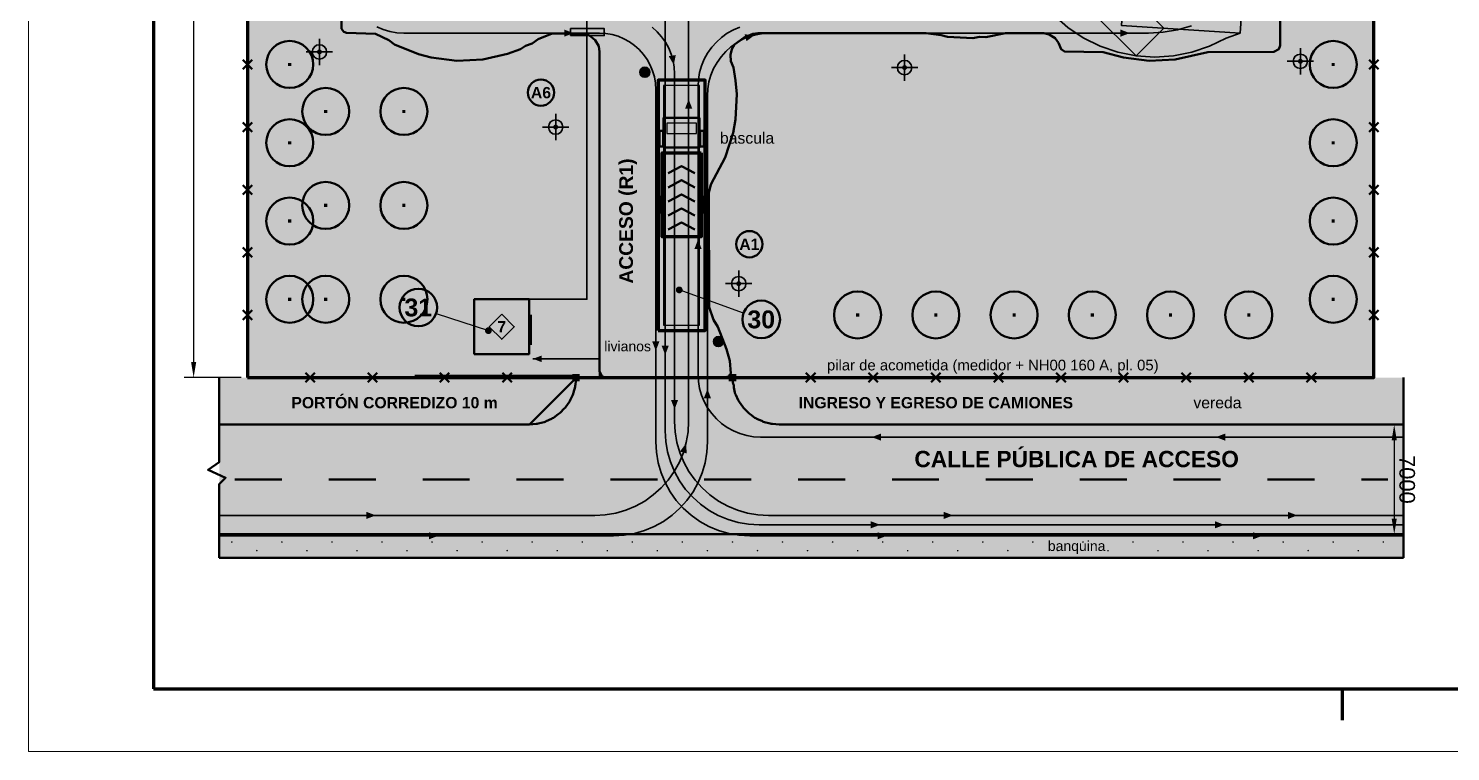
# Model space of a CAD drawing. Header units: millimetres. Extents: x 0 to 420, y 0 to 297.
# Drawn here: x 0 to 227.2, y 0 to 115.4 of the extents above; entities that cross this region are included whole.
import ezdxf
from ezdxf.enums import TextEntityAlignment as Align

# ---------------------------------------------------------------- set-up
doc = ezdxf.new("R2010")
doc.units = ezdxf.units.MM
doc.header["$LTSCALE"] = 0.5
for name, color, linetype, lineweight in [('CONTORNO', 7, 'CONTINUOUS', 50), ('COTAS', 7, 'CONTINUOUS', 25), ('FINO', 7, 'CONTINUOUS', 25), ('HOJA', 8, 'CONTINUOUS', 13), ('RECUADRO', 7, 'CONTINUOUS', 70), ('RELLENO', 9, 'CONTINUOUS', 13), ('TEXTO', 7, 'CONTINUOUS', 25)]:
    doc.layers.add(name, color=color, linetype=linetype, lineweight=lineweight)
doc.styles.add('NEGRITA', font='arialbd.ttf')
doc.styles.get("Standard").update_dxf_attribs({"font": 'arial.ttf'})
doc.dimstyles.new('IRAM', dxfattribs={"dimtxt": 2.5, "dimasz": 2.5, "dimexe": 1.5, "dimexo": 1, "dimgap": 0.8, "dimtad": 1, "dimdec": 1, "dimtxsty": 'Standard', "dimcen": 2.5, "dimazin": 3, "dimtfac": 1, "dimtmove": 0, "dimatfit": 3})

msp = doc.modelspace()

# ---------------------------------------------------------------- hatches: boundary and pattern name
at = {"layer": 'CONTORNO'}
h = msp.add_hatch(color=7, dxfattribs=at)
edge = h.paths.add_edge_path()
edge.add_arc((46.5, 111.7), 0.4, 0, 360)
h = msp.add_hatch(color=7, dxfattribs=at)
edge = h.paths.add_edge_path()
edge.add_arc((140, 109.2), 0.4, 0, 360)
h = msp.add_hatch(color=7, dxfattribs=at)
edge = h.paths.add_edge_path()
edge.add_arc((203.25, 110.2), 0.4, 0, 360)
h = msp.add_hatch(color=7, dxfattribs=at)
edge = h.paths.add_edge_path()
edge.add_arc((84.25, 99.7), 0.4, 0, 360)
h = msp.add_hatch(color=7, dxfattribs=at)
edge = h.paths.add_edge_path()
edge.add_arc((113.5, 74.7), 0.4, 0, 360)
at = {"layer": 'COTAS', "true_color": 0xde8400}
for points in [[(87.11161, 114.7), (85.61161, 115.27), (85.61161, 114.13)], [(116.02832, 114.37827), (114.42915, 114.51074), (114.74474, 113.4153)], [(176.00069, 114.7), (174.50069, 115.27), (174.50069, 114.13)], [(100.25, 63.96814), (100.82, 65.46814), (99.68, 65.46814)], [(108.5, 57.90041), (107.93, 56.40041), (109.07, 56.40041)], [(65.5, 34.45), (64, 35.02), (64, 33.88)], [(137.18227, 34.45), (135.68227, 35.02), (135.68227, 33.88)], [(197.18227, 34.45), (195.68227, 35.02), (195.68227, 33.88)]]:
    msp.add_hatch(color=7, dxfattribs=at).paths.add_polyline_path(points)
at = {"layer": 'COTAS', "true_color": 0x96581c}
for points in [[(103.1277, 109.63189), (103.43839, 111.20618), (102.3145, 111.01522)], [(105.5, 104.15041), (104.93, 102.65041), (106.07, 102.65041)], [(103.25, 54.63885), (103.82, 56.13885), (102.68, 56.13885)], [(105.0726, 49.18407), (104.10963, 47.90049), (105.20507, 47.5849)], [(55.5, 37.7), (54, 38.27), (54, 37.13)], [(147.76157, 37.7), (146.26157, 38.27), (146.26157, 37.13)], [(202.76157, 37.7), (201.26157, 38.27), (201.26157, 37.13)]]:
    msp.add_hatch(color=7, dxfattribs=at).paths.add_polyline_path(points)
at = {"layer": 'COTAS', "true_color": 0x277f4a}
for points in [[(107, 81.75027), (106.43, 80.25027), (107.57, 80.25027)], [(101.75, 63.30252), (102.32, 64.80252), (101.18, 64.80252)], [(134.75, 50.2), (136.25, 49.63), (136.25, 50.77)], [(189.75, 50.2), (191.25, 49.63), (191.25, 50.77)], [(136.0979, 36.2), (134.5979, 36.77), (134.5979, 35.63)], [(191.0979, 36.2), (189.5979, 36.77), (189.5979, 35.63)]]:
    msp.add_hatch(color=7, dxfattribs=at).paths.add_polyline_path(points)
at = {"layer": 'COTAS'}
h = msp.add_hatch(color=7, dxfattribs=at)
edge = h.paths.add_edge_path()
edge.add_arc((104, 73.7), 0.55, 0, 360)
h = msp.add_hatch(color=7, dxfattribs=at)
edge = h.paths.add_edge_path()
edge.add_arc((73.5, 67.2), 0.55, 0, 360)
at = {"layer": 'COTAS', "true_color": 0x000000}
msp.add_hatch(color=7, dxfattribs=at).paths.add_polyline_path([(80.625, 62.7), (82.025, 62.168), (82.025, 63.232)])
at = {"layer": 'RELLENO', "true_color": 0xe9f2e1}
msp.add_hatch(color=7, dxfattribs=at).paths.add_polyline_path([(35, 59.7), (215, 59.7), (215, 249.7), (35, 249.7)])
at = {"layer": 'RELLENO', "true_color": 0xdadad6}
h = msp.add_hatch(color=7, dxfattribs=at)
h.paths.add_polyline_path([(46.725, 211.875), (46.75, 215.4), (47.175, 218.8), (47.975, 222.175), (49.2, 225.375), (49.7, 226.275), (49.95, 227.275), (50, 238.8), (50.225, 239.325), (50.8, 239.675), (76.025, 239.825), (78.45, 239.7), (152.95, 239.7), (155.05, 240.275), (157.675, 241.55), (161.2, 242.65), (164.65, 243.225), (168.225, 243.375), (171.8, 243.025), (175.3, 242.25), (181.7, 239.725), (199, 239.7), (199.55, 239.525), (200, 238.7), (200, 170), (200.125, 169.1), (200.9, 167.1), (200.575, 165.775), (200.55, 164.8), (200.025, 163.2), (200, 151.25), (200.125, 150.4), (200.7, 148.925), (201.4, 147.825), (202.8, 144.225), (203.675, 140.475), (203.975, 136.625), (203.7, 132.75), (202.825, 129), (202.2, 127.175), (200.775, 124.375), (200.05, 122.45), (200, 112.7), (199.825, 112.15), (199, 111.7), (188.45, 111.675), (183.25, 110.475), (179.1, 110.275), (174.975, 110.8), (171.725, 111.675), (165.575, 111.75), (165.025, 112.15), (164.6, 113.175), (164.05, 113.9), (163.125, 114.475), (162.25, 114.7), (156.15, 114.675), (152.975, 114.075), (152, 114.125), (150.9, 113.9), (146.85, 114.1), (145.825, 114.4), (143.425, 114.7), (116.575, 114.7), (115.775, 114.6), (114.375, 114.025), (112.825, 112.875), (112.375, 112.125), (112.175, 111.25), (112.25, 110.225), (112.65, 109.2), (113, 107.15), (113.175, 104.975), (112.975, 100.925), (112.6, 98.775), (111.325, 94.825), (109.05, 90.55), (108.75, 89.225), (108.775, 70.95), (109.45, 68.925), (110.15, 67.825), (111.55, 64.225), (112.075, 62.375), (112.225, 60.35), (111.85, 59.875), (111.3, 59.7), (92.25, 59.7), (91.7, 59.875), (91.25, 60.7), (91.25, 111.7), (91.125, 112.6), (90.575, 113.575), (89.675, 114.325), (88.8, 114.65), (83.7, 114.65), (81.475, 113.725), (80.5, 113.025), (79.425, 112.65), (78.625, 112.125), (76.575, 111.375), (72.625, 110.475), (68.475, 110.275), (64.35, 110.8), (62.35, 111.325), (58.5, 112.875), (57.575, 113.55), (55.475, 114.575), (50.8, 114.725), (50.375, 114.925), (50.05, 115.4), (50, 130.3), (49.65, 134.8), (50, 137.725), (49.975, 146.675), (47.875, 153.55), (47.35, 156.7), (47.125, 160), (47.225, 163.175), (47.625, 166.45), (48.375, 169.6), (49.975, 174.175), (50, 199.05), (49.575, 200.85), (48.375, 203.55), (47.425, 206.85)])
h.paths.add_polyline_path([(76.55, 132.925), (80.125, 134.775), (84.075, 136.05), (86.225, 136.425), (90.275, 136.625), (94.4, 136.1), (96.4, 135.575), (100.25, 134.025), (101.2, 133.325), (103.55, 132.275), (109.325, 132.325), (110.35, 132.875), (111.225, 133.875), (112.6, 134.475), (113.675, 135.475), (114.25, 135.575), (115.625, 135.25), (116.525, 135.35), (117.4, 135.75), (118.2, 136.55), (118.725, 137.975), (118.75, 145.8), (118.975, 146.325), (119.55, 146.675), (147.25, 146.7), (148.1, 146.9), (148.875, 147.35), (149.575, 148.175), (150.1, 149.325), (150.775, 149.7), (179.5, 149.7), (180.625, 149.925), (181.425, 150.4), (182.25, 151.525), (182.5, 152.7), (182.475, 187.025), (181.975, 188.375), (180.675, 189.45), (179.775, 189.675), (175.8, 189.725), (175.375, 189.925), (175.05, 190.4), (175, 213.7), (175.225, 214.325), (175.7, 214.65), (180.05, 214.75), (180.925, 215.075), (181.65, 215.6), (182.275, 216.575), (182.5, 217.7), (182.425, 219.8), (181.8, 221.125), (180.675, 221.95), (179.5, 222.2), (70.5, 222.2), (69.375, 221.975), (68.575, 221.5), (67.875, 220.625), (67.525, 219.525), (67.5, 212.7), (67.875, 211.275), (69.075, 210.075), (70.5, 209.7), (89.1, 209.7), (89.7, 209.4), (90, 208.8), (89.875, 165.225), (89.475, 164.825), (89, 164.7), (70.175, 164.675), (69.1, 164.35), (68.4, 163.85), (67.875, 163.125), (67.55, 162.25), (67.5, 141.05), (67.65, 140.1), (69.175, 137.075), (70.35, 135.6), (71.625, 134.4), (73.25, 133.325), (74.45, 132.775), (75.425, 132.65)], flags=16)
at = {"layer": 'RELLENO', "true_color": 0xffffff}
for points in [[(86.625, 114.3), (92, 114.3), (92, 115.425), (86.625, 115.425)], [(107.25, 101.2), (107.25, 96.45), (101.5, 96.45), (101.5, 101.2)]]:
    msp.add_hatch(color=7, dxfattribs=at).paths.add_polyline_path(points)
at = {"layer": 'RELLENO', "true_color": 0xc4deb8}
h = msp.add_hatch(color=7, dxfattribs=at)
edge = h.paths.add_edge_path()
edge.add_arc((41.75, 109.7), 3.75, 0, 360)
h = msp.add_hatch(color=7, dxfattribs=at)
edge = h.paths.add_edge_path()
edge.add_arc((208.5, 109.7), 3.75, 0, 360)
at = {"layer": 'RELLENO', "true_color": 0x5a5a5a}
for points in [[(41.5, 109.45), (42, 109.45), (42, 109.95), (41.5, 109.95)], [(208.25, 109.45), (208.75, 109.45), (208.75, 109.95), (208.25, 109.95)], [(47.25, 101.95), (47.75, 101.95), (47.75, 102.45), (47.25, 102.45)], [(59.75, 101.95), (60.25, 101.95), (60.25, 102.45), (59.75, 102.45)], [(41.5, 96.95), (42, 96.95), (42, 97.45), (41.5, 97.45)], [(208.25, 96.95), (208.75, 96.95), (208.75, 97.45), (208.25, 97.45)], [(47.25, 86.95), (47.75, 86.95), (47.75, 87.45), (47.25, 87.45)], [(59.75, 86.95), (60.25, 86.95), (60.25, 87.45), (59.75, 87.45)], [(41.5, 84.45), (42, 84.45), (42, 84.95), (41.5, 84.95)], [(208.25, 84.45), (208.75, 84.45), (208.75, 84.95), (208.25, 84.95)], [(41.5, 71.95), (42, 71.95), (42, 72.45), (41.5, 72.45)], [(47.25, 71.95), (47.75, 71.95), (47.75, 72.45), (47.25, 72.45)], [(59.75, 71.95), (60.25, 71.95), (60.25, 72.45), (59.75, 72.45)], [(208.25, 71.95), (208.75, 71.95), (208.75, 72.45), (208.25, 72.45)], [(132.25, 69.45), (132.75, 69.45), (132.75, 69.95), (132.25, 69.95)], [(144.75, 69.45), (145.25, 69.45), (145.25, 69.95), (144.75, 69.95)], [(157.25, 69.45), (157.75, 69.45), (157.75, 69.95), (157.25, 69.95)], [(169.75, 69.45), (170.25, 69.45), (170.25, 69.95), (169.75, 69.95)], [(182.25, 69.45), (182.75, 69.45), (182.75, 69.95), (182.25, 69.95)], [(194.75, 69.45), (195.25, 69.45), (195.25, 69.95), (194.75, 69.95)], [(123.5, 60.825), (126.5, 60.825), (126.5, 62.575), (123.5, 62.575)]]:
    msp.add_hatch(color=7, dxfattribs=at).paths.add_polyline_path(points)
at = {"layer": 'RELLENO', "true_color": 0x96581c}
h = msp.add_hatch(color=7, dxfattribs=at)
edge = h.paths.add_edge_path()
edge.add_arc((98.5, 108.45), 0.8, 0, 360)
at = {"layer": 'RELLENO', "true_color": 0xffffff}
h = msp.add_hatch(color=7, dxfattribs=at)
edge = h.paths.add_edge_path()
edge.add_arc((81.9, 105.2), 2.1, 0, 360)
at = {"layer": 'RELLENO', "true_color": 0xbebeba}
msp.add_hatch(color=7, dxfattribs=at).paths.add_polyline_path([(100.625, 67.2), (108.125, 67.2), (108.125, 107.2), (100.625, 107.2)])
at = {"layer": 'RELLENO', "true_color": 0xc4deb8}
h = msp.add_hatch(color=7, dxfattribs=at)
edge = h.paths.add_edge_path()
edge.add_arc((47.5, 102.2), 3.75, 0, 360)
h = msp.add_hatch(color=7, dxfattribs=at)
edge = h.paths.add_edge_path()
edge.add_arc((60, 102.2), 3.75, 0, 360)
at = {"layer": 'RELLENO', "true_color": 0xd4d4d0}
msp.add_hatch(color=7, dxfattribs=at).paths.add_polyline_path([(101.5, 68.075), (107.25, 68.075), (107.25, 106.325), (101.5, 106.325)])
at = {"layer": 'RELLENO', "true_color": 0xc4deb8}
h = msp.add_hatch(color=7, dxfattribs=at)
edge = h.paths.add_edge_path()
edge.add_arc((41.75, 97.2), 3.75, 0, 360)
h = msp.add_hatch(color=7, dxfattribs=at)
edge = h.paths.add_edge_path()
edge.add_arc((208.5, 97.2), 3.75, 0, 360)
at = {"layer": 'RELLENO', "true_color": 0xfaf8f0}
msp.add_hatch(color=7, dxfattribs=at).paths.add_polyline_path([(107.5, 95.575), (107.5, 82.2), (101.25, 82.2), (101.25, 95.575)])
at = {"layer": 'RELLENO', "true_color": 0xc4deb8}
h = msp.add_hatch(color=7, dxfattribs=at)
edge = h.paths.add_edge_path()
edge.add_arc((47.5, 87.2), 3.75, 0, 360)
h = msp.add_hatch(color=7, dxfattribs=at)
edge = h.paths.add_edge_path()
edge.add_arc((60, 87.2), 3.75, 0, 360)
h = msp.add_hatch(color=7, dxfattribs=at)
edge = h.paths.add_edge_path()
edge.add_arc((41.75, 84.7), 3.75, 0, 360)
h = msp.add_hatch(color=7, dxfattribs=at)
edge = h.paths.add_edge_path()
edge.add_arc((208.5, 84.7), 3.75, 0, 360)
at = {"layer": 'RELLENO', "true_color": 0xffffff}
h = msp.add_hatch(color=7, dxfattribs=at)
edge = h.paths.add_edge_path()
edge.add_arc((115.2, 81), 2.1, 0, 360)
at = {"layer": 'RELLENO', "true_color": 0xc4deb8}
h = msp.add_hatch(color=7, dxfattribs=at)
edge = h.paths.add_edge_path()
edge.add_arc((41.75, 72.2), 3.75, 0, 360)
h = msp.add_hatch(color=7, dxfattribs=at)
edge = h.paths.add_edge_path()
edge.add_arc((47.5, 72.2), 3.75, 0, 360)
h = msp.add_hatch(color=7, dxfattribs=at)
edge = h.paths.add_edge_path()
edge.add_arc((60, 72.2), 3.75, 0, 360)
h = msp.add_hatch(color=7, dxfattribs=at)
edge = h.paths.add_edge_path()
edge.add_arc((208.5, 72.2), 3.75, 0, 360)
at = {"layer": 'RELLENO', "true_color": 0xffffff}
h = msp.add_hatch(color=7, dxfattribs=at)
edge = h.paths.add_edge_path()
edge.add_arc((62.3, 70.9), 3, 0, 360)
at = {"layer": 'RELLENO', "true_color": 0xc4deb8}
h = msp.add_hatch(color=7, dxfattribs=at)
edge = h.paths.add_edge_path()
edge.add_arc((132.5, 69.7), 3.75, 0, 360)
h = msp.add_hatch(color=7, dxfattribs=at)
edge = h.paths.add_edge_path()
edge.add_arc((145, 69.7), 3.75, 0, 360)
h = msp.add_hatch(color=7, dxfattribs=at)
edge = h.paths.add_edge_path()
edge.add_arc((157.5, 69.7), 3.75, 0, 360)
h = msp.add_hatch(color=7, dxfattribs=at)
edge = h.paths.add_edge_path()
edge.add_arc((170, 69.7), 3.75, 0, 360)
h = msp.add_hatch(color=7, dxfattribs=at)
edge = h.paths.add_edge_path()
edge.add_arc((182.5, 69.7), 3.75, 0, 360)
h = msp.add_hatch(color=7, dxfattribs=at)
edge = h.paths.add_edge_path()
edge.add_arc((195, 69.7), 3.75, 0, 360)
at = {"layer": 'RELLENO', "true_color": 0xf0ece8}
msp.add_hatch(color=7, dxfattribs=at).paths.add_polyline_path([(71.25, 63.45), (80, 63.45), (80, 72.2), (71.25, 72.2)])
at = {"layer": 'RELLENO', "true_color": 0xffffff}
h = msp.add_hatch(color=7, dxfattribs=at)
edge = h.paths.add_edge_path()
edge.add_arc((117.1, 69), 3, 0, 360)
at = {"layer": 'RELLENO', "true_color": 0xf1d56e}
msp.add_hatch(color=7, dxfattribs=at).paths.add_polyline_path([(75.625, 69.825), (77.625, 67.825), (75.625, 65.825), (73.625, 67.825)])
at = {"layer": 'RELLENO', "true_color": 0x96581c}
h = msp.add_hatch(color=7, dxfattribs=at)
edge = h.paths.add_edge_path()
edge.add_arc((110.25, 65.45), 0.8, 0, 360)
at = {"layer": 'RELLENO', "true_color": 0xeeeeea}
msp.add_hatch(color=7, dxfattribs=at).paths.add_polyline_path([(30.5, 52.2), (219.75, 52.2), (219.75, 59.7), (30.5, 59.7)])
at = {"layer": 'RELLENO', "true_color": 0xdadad6}
msp.add_hatch(color=7, dxfattribs=at).paths.add_polyline_path([(80.05, 52.2), (81.125, 52.3), (81.3, 52.325), (81.475, 52.35), (82.4, 52.6), (82.575, 52.65), (82.725, 52.725), (83.6, 53.125), (83.75, 53.2), (83.9, 53.3), (84.675, 53.85), (84.825, 53.95), (84.95, 54.075), (85.625, 54.75), (85.75, 54.875), (85.85, 55.025), (86.4, 55.8), (86.5, 55.95), (86.575, 56.1), (86.975, 56.975), (87.05, 57.125), (87.1, 57.3), (87.35, 58.225), (87.375, 58.4), (87.4, 58.575), (87.5, 59.65), (87.5, 59.7), (87.55, 59.7), (112.45, 59.7), (112.5, 59.7), (112.5, 59.65), (112.55, 59.15), (112.575, 58.95), (112.625, 58.725), (112.675, 58.575), (112.7, 58.55), (112.7, 58.55), (112.7, 58.325), (112.7, 58.1), (112.75, 57.875), (112.9, 57.3), (112.95, 57.125), (113.025, 56.975), (113.425, 56.1), (113.5, 55.95), (113.6, 55.8), (114.15, 55.025), (114.25, 54.875), (114.375, 54.75), (115.05, 54.075), (115.175, 53.95), (115.325, 53.85), (116.1, 53.3), (116.25, 53.2), (116.4, 53.125), (117.275, 52.725), (117.425, 52.65), (117.6, 52.6), (118.525, 52.35), (118.7, 52.325), (118.875, 52.3), (119.95, 52.2), (119.975, 52.2), (119.95, 52.2), (80.05, 52.2), (80.025, 52.2)])
at = {"layer": 'RELLENO', "true_color": 0x3c3c3c}
for points in [[(86.9, 59.1), (88.1, 59.1), (88.1, 60.3), (86.9, 60.3)], [(111.9, 59.1), (113.1, 59.1), (113.1, 60.3), (111.9, 60.3)]]:
    msp.add_hatch(color=7, dxfattribs=at).paths.add_polyline_path(points)
at = {"layer": 'RELLENO', "true_color": 0xcfcfca}
msp.add_hatch(color=7, dxfattribs=at).paths.add_polyline_path([(30.5, 34.7), (219.75, 34.7), (219.75, 52.2), (30.5, 52.2)])
at = {"layer": 'RELLENO', "true_color": 0xe4dece}
msp.add_hatch(color=7, dxfattribs=at).paths.add_polyline_path([(30.5, 30.95), (219.75, 30.95), (219.75, 34.7), (30.5, 34.7)])
at = {"layer": 'RELLENO', "true_color": 0x6e6450}
h = msp.add_hatch(color=7, dxfattribs=at)
edge = h.paths.add_edge_path()
edge.add_arc((32.5, 33.45), 0.13, 0, 360)
h = msp.add_hatch(color=7, dxfattribs=at)
edge = h.paths.add_edge_path()
edge.add_arc((36.5, 32.075), 0.13, 0, 360)
h = msp.add_hatch(color=7, dxfattribs=at)
edge = h.paths.add_edge_path()
edge.add_arc((40.5, 33.45), 0.13, 0, 360)
h = msp.add_hatch(color=7, dxfattribs=at)
edge = h.paths.add_edge_path()
edge.add_arc((44.5, 32.075), 0.13, 0, 360)
h = msp.add_hatch(color=7, dxfattribs=at)
edge = h.paths.add_edge_path()
edge.add_arc((48.5, 33.45), 0.13, 0, 360)
h = msp.add_hatch(color=7, dxfattribs=at)
edge = h.paths.add_edge_path()
edge.add_arc((52.5, 32.075), 0.13, 0, 360)
h = msp.add_hatch(color=7, dxfattribs=at)
edge = h.paths.add_edge_path()
edge.add_arc((56.5, 33.45), 0.13, 0, 360)
h = msp.add_hatch(color=7, dxfattribs=at)
edge = h.paths.add_edge_path()
edge.add_arc((60.5, 32.075), 0.13, 0, 360)
h = msp.add_hatch(color=7, dxfattribs=at)
edge = h.paths.add_edge_path()
edge.add_arc((64.5, 33.45), 0.13, 0, 360)
h = msp.add_hatch(color=7, dxfattribs=at)
edge = h.paths.add_edge_path()
edge.add_arc((68.5, 32.075), 0.13, 0, 360)
h = msp.add_hatch(color=7, dxfattribs=at)
edge = h.paths.add_edge_path()
edge.add_arc((72.5, 33.45), 0.13, 0, 360)
h = msp.add_hatch(color=7, dxfattribs=at)
edge = h.paths.add_edge_path()
edge.add_arc((76.5, 32.075), 0.13, 0, 360)
h = msp.add_hatch(color=7, dxfattribs=at)
edge = h.paths.add_edge_path()
edge.add_arc((80.5, 33.45), 0.13, 0, 360)
h = msp.add_hatch(color=7, dxfattribs=at)
edge = h.paths.add_edge_path()
edge.add_arc((84.5, 32.075), 0.13, 0, 360)
h = msp.add_hatch(color=7, dxfattribs=at)
edge = h.paths.add_edge_path()
edge.add_arc((88.5, 33.45), 0.13, 0, 360)
h = msp.add_hatch(color=7, dxfattribs=at)
edge = h.paths.add_edge_path()
edge.add_arc((92.5, 32.075), 0.13, 0, 360)
h = msp.add_hatch(color=7, dxfattribs=at)
edge = h.paths.add_edge_path()
edge.add_arc((96.5, 33.45), 0.13, 0, 360)
h = msp.add_hatch(color=7, dxfattribs=at)
edge = h.paths.add_edge_path()
edge.add_arc((100.5, 32.075), 0.13, 0, 360)
h = msp.add_hatch(color=7, dxfattribs=at)
edge = h.paths.add_edge_path()
edge.add_arc((104.5, 33.45), 0.13, 0, 360)
h = msp.add_hatch(color=7, dxfattribs=at)
edge = h.paths.add_edge_path()
edge.add_arc((108.5, 32.075), 0.13, 0, 360)
h = msp.add_hatch(color=7, dxfattribs=at)
edge = h.paths.add_edge_path()
edge.add_arc((112.5, 33.45), 0.13, 0, 360)
h = msp.add_hatch(color=7, dxfattribs=at)
edge = h.paths.add_edge_path()
edge.add_arc((116.5, 32.075), 0.13, 0, 360)
h = msp.add_hatch(color=7, dxfattribs=at)
edge = h.paths.add_edge_path()
edge.add_arc((120.5, 33.45), 0.13, 0, 360)
h = msp.add_hatch(color=7, dxfattribs=at)
edge = h.paths.add_edge_path()
edge.add_arc((124.5, 32.075), 0.13, 0, 360)
h = msp.add_hatch(color=7, dxfattribs=at)
edge = h.paths.add_edge_path()
edge.add_arc((128.5, 33.45), 0.13, 0, 360)
h = msp.add_hatch(color=7, dxfattribs=at)
edge = h.paths.add_edge_path()
edge.add_arc((132.5, 32.075), 0.13, 0, 360)
h = msp.add_hatch(color=7, dxfattribs=at)
edge = h.paths.add_edge_path()
edge.add_arc((136.5, 33.45), 0.13, 0, 360)
h = msp.add_hatch(color=7, dxfattribs=at)
edge = h.paths.add_edge_path()
edge.add_arc((140.5, 32.075), 0.13, 0, 360)
h = msp.add_hatch(color=7, dxfattribs=at)
edge = h.paths.add_edge_path()
edge.add_arc((144.5, 33.45), 0.13, 0, 360)
h = msp.add_hatch(color=7, dxfattribs=at)
edge = h.paths.add_edge_path()
edge.add_arc((148.5, 32.075), 0.13, 0, 360)
h = msp.add_hatch(color=7, dxfattribs=at)
edge = h.paths.add_edge_path()
edge.add_arc((152.5, 33.45), 0.13, 0, 360)
h = msp.add_hatch(color=7, dxfattribs=at)
edge = h.paths.add_edge_path()
edge.add_arc((156.5, 32.075), 0.13, 0, 360)
h = msp.add_hatch(color=7, dxfattribs=at)
edge = h.paths.add_edge_path()
edge.add_arc((160.5, 33.45), 0.13, 0, 360)
h = msp.add_hatch(color=7, dxfattribs=at)
edge = h.paths.add_edge_path()
edge.add_arc((164.5, 32.075), 0.13, 0, 360)
h = msp.add_hatch(color=7, dxfattribs=at)
edge = h.paths.add_edge_path()
edge.add_arc((168.5, 33.45), 0.13, 0, 360)
h = msp.add_hatch(color=7, dxfattribs=at)
edge = h.paths.add_edge_path()
edge.add_arc((172.5, 32.075), 0.13, 0, 360)
h = msp.add_hatch(color=7, dxfattribs=at)
edge = h.paths.add_edge_path()
edge.add_arc((176.5, 33.45), 0.13, 0, 360)
h = msp.add_hatch(color=7, dxfattribs=at)
edge = h.paths.add_edge_path()
edge.add_arc((180.5, 32.075), 0.13, 0, 360)
h = msp.add_hatch(color=7, dxfattribs=at)
edge = h.paths.add_edge_path()
edge.add_arc((184.5, 33.45), 0.13, 0, 360)
h = msp.add_hatch(color=7, dxfattribs=at)
edge = h.paths.add_edge_path()
edge.add_arc((188.5, 32.075), 0.13, 0, 360)
h = msp.add_hatch(color=7, dxfattribs=at)
edge = h.paths.add_edge_path()
edge.add_arc((192.5, 33.45), 0.13, 0, 360)
h = msp.add_hatch(color=7, dxfattribs=at)
edge = h.paths.add_edge_path()
edge.add_arc((196.5, 32.075), 0.13, 0, 360)
h = msp.add_hatch(color=7, dxfattribs=at)
edge = h.paths.add_edge_path()
edge.add_arc((200.5, 33.45), 0.13, 0, 360)
h = msp.add_hatch(color=7, dxfattribs=at)
edge = h.paths.add_edge_path()
edge.add_arc((204.5, 32.075), 0.13, 0, 360)
h = msp.add_hatch(color=7, dxfattribs=at)
edge = h.paths.add_edge_path()
edge.add_arc((208.5, 33.45), 0.13, 0, 360)
h = msp.add_hatch(color=7, dxfattribs=at)
edge = h.paths.add_edge_path()
edge.add_arc((212.5, 32.075), 0.13, 0, 360)
h = msp.add_hatch(color=7, dxfattribs=at)
edge = h.paths.add_edge_path()
edge.add_arc((216.5, 33.45), 0.13, 0, 360)

# ---------------------------------------------------------------- linework, layer by layer
at = {"layer": 'CONTORNO', "lineweight": 35}
for p, q in [((46.5, 109.6), (46.5, 113.8)), ((44.4, 111.7), (48.6, 111.7)), ((203.25, 108.1), (203.25, 112.3)), ((137.9, 109.2), (142.1, 109.2)), ((140, 107.1), (140, 111.3)), ((201.15, 110.2), (205.35, 110.2)), ((84.25, 97.6), (84.25, 101.8)), ((82.15, 99.7), (86.35, 99.7)), ((113.5, 72.6), (113.5, 76.8)), ((111.4, 74.7), (115.6, 74.7)), ((91.25, 62.7), (80.625, 62.7)), ((91.25, 62.7), (91.25, 59.7))]:
    msp.add_line(p, q, dxfattribs=at)
at = {"layer": 'CONTORNO', "lineweight": 50}
for p, q in [((34.25, 108.95), (35.75, 110.45)), ((34.25, 110.45), (35.75, 108.95)), ((214.25, 108.95), (215.75, 110.45)), ((214.25, 110.45), (215.75, 108.95)), ((34.25, 98.95), (35.75, 100.45)), ((34.25, 100.45), (35.75, 98.95)), ((214.25, 98.95), (215.75, 100.45)), ((214.25, 100.45), (215.75, 98.95)), ((34.25, 88.95), (35.75, 90.45)), ((34.25, 90.45), (35.75, 88.95)), ((214.25, 88.95), (215.75, 90.45)), ((214.25, 90.45), (215.75, 88.95)), ((34.25, 78.95), (35.75, 80.45)), ((34.25, 80.45), (35.75, 78.95)), ((214.25, 78.95), (215.75, 80.45)), ((214.25, 80.45), (215.75, 78.95)), ((34.25, 68.95), (35.75, 70.45)), ((34.25, 70.45), (35.75, 68.95)), ((214.25, 68.95), (215.75, 70.45)), ((214.25, 70.45), (215.75, 68.95)), ((44.25, 58.95), (45.75, 60.45)), ((44.25, 60.45), (45.75, 58.95)), ((54.25, 58.95), (55.75, 60.45)), ((54.25, 60.45), (55.75, 58.95)), ((65.75, 58.95), (67.25, 60.45)), ((65.75, 60.45), (67.25, 58.95)), ((75.75, 58.95), (77.25, 60.45)), ((75.75, 60.45), (77.25, 58.95)), ((124.25, 58.95), (125.75, 60.45)), ((124.25, 60.45), (125.75, 58.95)), ((134.25, 58.95), (135.75, 60.45)), ((134.25, 60.45), (135.75, 58.95)), ((144.25, 58.95), (145.75, 60.45)), ((144.25, 60.45), (145.75, 58.95)), ((154.25, 58.95), (155.75, 60.45)), ((154.25, 60.45), (155.75, 58.95)), ((164.25, 58.95), (165.75, 60.45)), ((164.25, 60.45), (165.75, 58.95)), ((174.25, 58.95), (175.75, 60.45)), ((174.25, 60.45), (175.75, 58.95)), ((184.25, 58.95), (185.75, 60.45)), ((184.25, 60.45), (185.75, 58.95)), ((194.25, 58.95), (195.75, 60.45)), ((194.25, 60.45), (195.75, 58.95)), ((204.25, 58.95), (205.75, 60.45)), ((204.25, 60.45), (205.75, 58.95)), ((219.75, 30.95), (219.75, 59.7)), ((30.5, 52.2), (80, 52.2)), ((120, 52.2), (219.75, 52.2)), ((30.5, 34.7), (219.75, 34.7)), ((30.5, 30.95), (219.75, 30.95))]:
    msp.add_line(p, q, dxfattribs=at)
at = {"layer": 'CONTORNO', "lineweight": 100}
msp.add_line((80.25, 64.95), (80.25, 69.7), dxfattribs=at)
at = {"layer": 'CONTORNO', "lineweight": 140}
msp.add_line((61.75, 59.95), (87.25, 59.95), dxfattribs=at)
at = {"layer": 'CONTORNO', "lineweight": 70}
for points in [[(35, 59.7), (215, 59.7), (215, 249.7), (35, 249.7)], [(107.5, 95.575), (107.5, 82.2), (101.25, 82.2), (101.25, 95.575)]]:
    msp.add_lwpolyline(points, close=True, dxfattribs=at)
at = {"layer": 'CONTORNO', "lineweight": 50}
for points in [[(200.05, 122.45), (200, 112.7), (199.825, 112.15), (199, 111.7), (188.45, 111.675), (183.25, 110.475), (179.1, 110.275), (174.975, 110.8), (171.725, 111.675), (165.575, 111.75), (165.025, 112.15), (164.6, 113.175), (164.05, 113.9), (163.125, 114.475), (162.25, 114.7), (156.15, 114.675), (152.975, 114.075), (152, 114.125), (150.9, 113.9), (146.85, 114.1), (145.825, 114.4), (143.425, 114.7), (116.575, 114.7), (115.775, 114.6), (114.375, 114.025), (112.825, 112.875), (112.375, 112.125), (112.175, 111.25), (112.25, 110.225), (112.65, 109.2), (113, 107.15), (113.175, 104.975), (112.975, 100.925), (112.6, 98.775), (111.325, 94.825), (109.05, 90.55), (108.75, 89.225), (108.775, 70.95), (109.45, 68.925), (110.15, 67.825), (111.55, 64.225), (112.075, 62.375), (112.225, 60.35), (111.85, 59.875), (111.3, 59.7), (92.25, 59.7), (91.7, 59.875), (91.25, 60.7), (91.25, 111.7), (91.125, 112.6), (90.575, 113.575), (89.675, 114.325), (88.8, 114.65), (83.7, 114.65), (81.475, 113.725), (80.5, 113.025), (79.425, 112.65), (78.625, 112.125), (76.575, 111.375), (72.625, 110.475), (68.475, 110.275), (64.35, 110.8), (62.35, 111.325), (58.5, 112.875), (57.575, 113.55), (55.475, 114.575), (50.8, 114.725), (50.375, 114.925), (50.05, 115.4), (50, 130.3)], [(106.5, 92.325), (104.375, 93.45), (102.25, 92.325)], [(106.5, 90.075), (104.375, 91.2), (102.25, 90.075)], [(106.5, 87.825), (104.375, 88.95), (102.25, 87.825)], [(106.5, 85.575), (104.375, 86.7), (102.25, 85.575)], [(106.5, 83.325), (104.375, 84.45), (102.25, 83.325)], [(30.5, 59.7), (30.5, 46.2), (28.7, 44.95), (31.5, 43.7), (30.5, 42.7), (30.5, 30.95)], [(80.05, 52.2), (81.125, 52.3), (81.3, 52.325), (81.475, 52.35), (82.4, 52.6), (82.575, 52.65), (82.725, 52.725), (83.6, 53.125), (83.75, 53.2), (83.9, 53.3), (84.675, 53.85), (84.825, 53.95), (84.95, 54.075), (85.625, 54.75), (85.75, 54.875), (85.85, 55.025), (86.4, 55.8), (86.5, 55.95), (86.575, 56.1), (86.975, 56.975), (87.05, 57.125), (87.1, 57.3), (87.35, 58.225), (87.375, 58.4), (87.4, 58.575), (87.5, 59.65), (80.05, 52.2), (80.025, 52.2)], [(112.5, 59.65), (112.55, 59.15), (112.575, 58.95), (112.625, 58.725), (112.675, 58.575), (112.7, 58.55), (112.7, 58.55), (112.7, 58.325), (112.7, 58.1), (112.75, 57.875), (112.9, 57.3), (112.95, 57.125), (113.025, 56.975), (113.425, 56.1), (113.5, 55.95), (113.6, 55.8), (114.15, 55.025), (114.25, 54.875), (114.375, 54.75), (115.05, 54.075), (115.175, 53.95), (115.325, 53.85), (116.1, 53.3), (116.25, 53.2), (116.4, 53.125), (117.275, 52.725), (117.425, 52.65), (117.6, 52.6), (118.525, 52.35), (118.7, 52.325), (118.875, 52.3), (119.95, 52.2), (119.975, 52.2), (119.95, 52.2)]]:
    msp.add_lwpolyline(points, dxfattribs=at)
at = {"layer": 'CONTORNO', "lineweight": 35}
for points in [[(86.625, 114.3), (92, 114.3), (92, 115.425), (86.625, 115.425)], [(75.625, 69.825), (77.625, 67.825), (75.625, 65.825), (73.625, 67.825)]]:
    msp.add_lwpolyline(points, close=True, dxfattribs=at)
at = {"layer": 'CONTORNO', "lineweight": 100}
msp.add_lwpolyline([(100.625, 67.2), (108.125, 67.2), (108.125, 107.2), (100.625, 107.2)], close=True, dxfattribs=at)
at = {"layer": 'CONTORNO', "lineweight": 50}
for points in [[(107.25, 101.2), (107.25, 96.45), (101.5, 96.45), (101.5, 101.2)], [(101.425, 99.075), (101.425, 96.575), (100.825, 96.575), (100.825, 99.075)], [(107.925, 99.075), (107.925, 96.575), (107.325, 96.575), (107.325, 99.075)], [(101.425, 88.575), (101.425, 86.075), (100.825, 86.075), (100.825, 88.575)], [(107.925, 88.575), (107.925, 86.075), (107.325, 86.075), (107.325, 88.575)], [(71.25, 63.45), (80, 63.45), (80, 72.2), (71.25, 72.2)]]:
    msp.add_lwpolyline(points, close=True, dxfattribs=at)
for centre in [(41.75, 109.7), (208.5, 109.7), (47.5, 102.2), (60, 102.2), (41.75, 97.2), (208.5, 97.2), (47.5, 87.2), (60, 87.2), (41.75, 84.7), (208.5, 84.7), (41.75, 72.2), (47.5, 72.2), (60, 72.2), (208.5, 72.2), (132.5, 69.7), (145, 69.7), (157.5, 69.7), (170, 69.7), (182.5, 69.7), (195, 69.7)]:
    msp.add_circle(centre, 3.75, dxfattribs=at)
at = {"layer": 'CONTORNO', "lineweight": 35}
for centre, radius in [((46.5, 111.7), 1.15), ((98.5, 108.45), 0.8), ((140, 109.2), 1.15), ((203.25, 110.2), 1.15), ((84.25, 99.7), 1.15), ((113.5, 74.7), 1.15), ((110.25, 65.45), 0.8)]:
    msp.add_circle(centre, radius, dxfattribs=at)
at = {"layer": 'COTAS'}
for p, q in [((114.27624, 70.0131), (104, 73.7)), ((65.14858, 69.95895), (73.5, 67.2))]:
    msp.add_line(p, q, dxfattribs=at)
at = {"layer": 'COTAS', "lineweight": 35, "true_color": 0x277f4a}
for points in [[(80, 72.2), (89.25, 72.2), (89.25, 112.2), (89.25, 134.7), (89.25, 147.7), (138.75, 147.7), (138.75, 149.7)], [(101.75, 119.2), (101.75, 51.2), (101.84432, 49.52053), (102.12608, 47.86219), (102.59175, 46.24581), (103.23547, 44.69174), (104.04914, 43.21952), (105.02253, 41.84765), (106.1434, 40.5934), (107.39765, 39.47253), (108.76952, 38.49914), (110.24174, 37.68547), (111.79581, 37.04175), (113.41219, 36.57608), (115.07053, 36.29432), (116.75, 36.2), (219.75, 36.2)], [(219.75, 50.2), (117, 50.2), (115.88036, 50.26288), (114.77479, 50.45072), (113.69721, 50.76117), (112.66116, 51.19031), (111.67968, 51.73276), (110.7651, 52.38169), (109.92893, 53.12893), (109.18169, 53.9651), (108.53276, 54.87968), (107.99031, 55.86116), (107.56117, 56.89721), (107.25072, 57.97479), (107.06288, 59.08036), (107, 60.2), (107, 106.2), (107.06288, 107.31964), (107.25072, 108.42521), (107.56117, 109.50279), (107.99031, 110.53884), (108.53276, 111.52032), (109.18169, 112.4349), (109.92893, 113.27107), (110.7651, 114.01831), (111.67968, 114.66724), (112.66116, 115.20969), (113.69721, 115.63883)]]:
    msp.add_lwpolyline(points, dxfattribs=at)
at = {"layer": 'COTAS', "lineweight": 35, "true_color": 0x96581c}
for points in [[(30.5, 37.7), (90.5, 37.7), (92.17947, 37.79432), (93.83781, 38.07608), (95.45419, 38.54175), (97.00826, 39.18547), (98.48048, 39.99914), (99.85235, 40.97253), (101.1066, 42.0934), (102.22747, 43.34765), (103.20086, 44.71952), (104.01453, 46.19174), (104.65825, 47.74581), (105.12392, 49.36219), (105.40568, 51.02053), (105.5, 52.7), (105.5, 117.2)], [(99.67315, 115.6274), (100.46751, 114.91751), (101.1774, 114.12315), (101.79388, 113.2543), (102.3092, 112.3219), (102.71689, 111.33765), (103.01182, 110.31395), (103.19027, 109.26366), (103.25, 108.2), (103.25, 52.7), (103.34432, 51.02053), (103.62608, 49.36219), (104.09175, 47.74581), (104.73547, 46.19174), (105.54914, 44.71952), (106.52253, 43.34765), (107.6434, 42.0934), (108.89765, 40.97253), (110.26952, 39.99914), (111.74174, 39.18547), (113.29581, 38.54175), (114.91219, 38.07608), (116.57053, 37.79432), (118.25, 37.7), (219.75, 37.7)]]:
    msp.add_lwpolyline(points, dxfattribs=at)
at = {"layer": 'COTAS', "lineweight": 35, "true_color": 0xde8400}
for points in [[(30.5, 34.45), (93.5, 34.45), (95.17947, 34.54432), (96.83781, 34.82608), (98.45419, 35.29175), (100.00826, 35.93547), (101.48048, 36.74914), (102.85235, 37.72253), (104.1066, 38.8434), (105.22747, 40.09765), (106.20086, 41.46952), (107.01453, 42.94174), (107.65825, 44.49581), (108.12392, 46.11219), (108.40568, 47.77053), (108.5, 49.45), (108.5, 104.7), (108.56288, 105.81964), (108.75072, 106.92521), (109.06117, 108.00279), (109.49031, 109.03884), (110.03276, 110.02032), (110.68169, 110.9349), (111.42893, 111.77107), (112.2651, 112.51831), (113.17968, 113.16724), (114.16116, 113.70969), (115.19721, 114.13883), (116.27479, 114.44928), (117.38036, 114.63712), (118.5, 114.7), (179, 114.7), (181.32326, 114.83047), (183.61731, 115.22025), (185.85329, 115.86442)], [(55.66116, 115.69031), (56.69721, 115.26117), (57.77479, 114.95072), (58.88036, 114.76288), (60, 114.7), (91.25, 114.7), (92.25768, 114.64341), (93.25269, 114.47435), (94.22251, 114.19495), (95.15495, 113.80872), (96.03829, 113.32052), (96.86141, 112.73648), (97.61396, 112.06396), (98.28648, 111.31141), (98.87052, 110.48829), (99.35872, 109.60495), (99.74495, 108.67251), (100.02435, 107.70269), (100.19341, 106.70768), (100.25, 105.7), (100.25, 49.45), (100.34432, 47.77053), (100.62608, 46.11219), (101.09175, 44.49581), (101.73547, 42.94174), (102.54914, 41.46952), (103.52253, 40.09765), (104.6434, 38.8434), (105.89765, 37.72253), (107.26952, 36.74914), (108.74174, 35.93547), (110.29581, 35.29175), (111.91219, 34.82608), (113.57053, 34.54432), (115.25, 34.45), (219.75, 34.45)]]:
    msp.add_lwpolyline(points, dxfattribs=at)
at = {"layer": 'COTAS', "lineweight": 50, "true_color": 0x96581c}
for centre in [(81.9, 105.2), (115.2, 81)]:
    msp.add_circle(centre, 2.1, dxfattribs=at)
at = {"layer": 'COTAS', "lineweight": 50}
for centre in [(62.3, 70.9), (117.1, 69)]:
    msp.add_circle(centre, 3, dxfattribs=at)
at = {"layer": 'FINO', "lineweight": 50, "true_color": 0xffffff}
for p, q in [((33, 43.45), (40.5, 43.45)), ((48, 43.45), (55.5, 43.45)), ((63, 43.45), (70.5, 43.45)), ((78, 43.45), (85.5, 43.45)), ((93, 43.45), (100.5, 43.45)), ((108, 43.45), (115.5, 43.45)), ((123, 43.45), (130.5, 43.45)), ((138, 43.45), (145.5, 43.45)), ((153, 43.45), (160.5, 43.45)), ((168, 43.45), (175.5, 43.45)), ((183, 43.45), (190.5, 43.45)), ((198, 43.45), (205.5, 43.45)), ((213, 43.45), (217.25, 43.45))]:
    msp.add_line(p, q, dxfattribs=at)
at = {"layer": 'FINO', "lineweight": 35, "true_color": 0x6e6e6e}
for points in [[(176.9948, 111.07258), (163.55977, 124.50761), (167.97918, 128.92703), (181.41421, 115.492)], [(193.64091, 114.67422), (174.68159, 115.91688), (175.09036, 122.1535), (194.04968, 120.91084)]]:
    msp.add_lwpolyline(points, close=True, dxfattribs=at)
msp.add_lwpolyline([(193.64091, 114.67422), (191.39051, 113.91901), (188.71113, 112.60148), (185.88269, 111.64495), (182.9536, 111.06579), (179.97398, 110.87391), (176.9948, 111.07258), (174.06704, 111.65842), (171.24079, 112.6214), (168.56442, 113.94503), (166.08371, 115.60668), (163.84111, 117.57792), (162.78916, 119.65032)], dxfattribs=at)
at = {"layer": 'FINO'}
for points in [[(101.5, 68.075), (107.25, 68.075), (107.25, 106.325), (101.5, 106.325)], [(106.75, 100.325), (102, 100.325), (102, 98.7), (106.75, 98.7)]]:
    msp.add_lwpolyline(points, close=True, dxfattribs=at)
at = {"layer": 'HOJA'}
msp.add_lwpolyline([(0, 0), (420, 0), (420, 297), (0, 297)], close=True, dxfattribs=at)
at = {"layer": 'RECUADRO'}
msp.add_line((210, 5), (210, 10), dxfattribs=at)
msp.add_lwpolyline([(20, 10), (410, 10), (410, 287), (20, 287)], close=True, dxfattribs=at)

# ---------------------------------------------------------------- texts
at = {"layer": 'COTAS', "style": 'NEGRITA'}
for s, p in [('31', (62.3, 70.9)), ('30', (117.1, 69))]:
    msp.add_text(s, height=2.85, dxfattribs=at).set_placement(p, align=Align.MIDDLE_CENTER)
at = {"layer": 'TEXTO', "true_color": 0x96581c, "style": 'NEGRITA'}
for s, p in [('A6', (81.9, 105.2)), ('A1', (115.2, 81))]:
    msp.add_text(s, height=1.8, dxfattribs=at).set_placement(p, align=Align.MIDDLE_CENTER)
at = {"layer": 'TEXTO'}
for s, height, p in [('báscula', 1.8, (110.5, 97.95)), ('pilar de acometida (medidor + NH00 160 A, pl. 05)', 1.7, (127.6, 61.7))]:
    msp.add_text(s, height=height, dxfattribs=at).set_placement(p, align=Align.MIDDLE_LEFT)
at = {"layer": 'TEXTO', "style": 'NEGRITA'}
msp.add_text('ACCESO (R1)', height=2.2, rotation=90, dxfattribs=at).set_placement((95.5, 84.7), align=Align.MIDDLE_CENTER)
for s, height, p in [('7', 1.8, (75.625, 67.825)), ('PORTÓN CORREDIZO 10 m', 1.8, (58.5, 55.7)), ('INGRESO Y EGRESO DE CAMIONES', 1.8, (145, 55.7)), ('CALLE PÚBLICA DE ACCESO', 2.6, (167.5, 46.7))]:
    msp.add_text(s, height=height, dxfattribs=at).set_placement(p, align=Align.MIDDLE_CENTER)
at = {"layer": 'TEXTO'}
for s, height, p in [('livianos', 1.6, (95.75, 64.7)), ('vereda', 1.8, (190, 55.7)), ('banquina', 1.6, (167.5, 32.825))]:
    msp.add_text(s, height=height, dxfattribs=at).set_placement(p, align=Align.MIDDLE_CENTER)

# ---------------------------------------------------------------- dimensions: what is measured, and where the dimension line sits
at = {"layer": 'COTAS'}
for base, p1, p2 in [((26.4, 249.7), (35, 249.7), (35, 59.7)), ((218.25, 52.2), (219.75, 52.2), (219.75, 34.7))]:
    msp.add_linear_dim(base=base, p1=p1, p2=p2, angle=270, dimstyle='IRAM', override={"dimlfac": 400}, dxfattribs=at).render()

doc.saveas('drawing.dxf')
